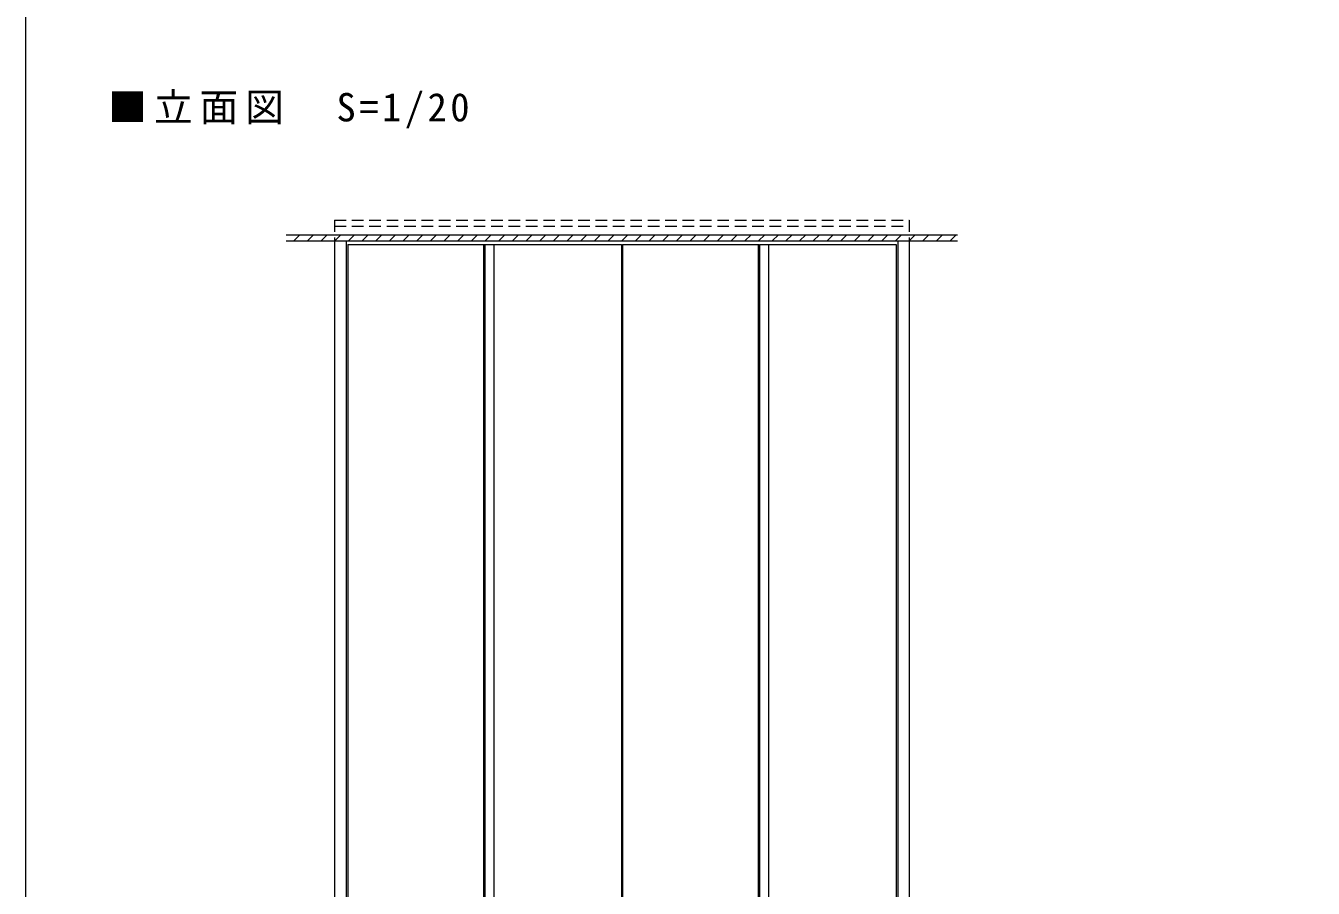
# Model space of a CAD drawing. Units: millimetres on the paper, with parts at other scales. Extents: x -197 to 198, y -138 to 137.
# Drawn here: x -197.2 to -64, y -48.8 to 40.4 of the extents above; entities that cross this region are included whole.
import ezdxf

# ---------------------------------------------------------------- set-up
doc = ezdxf.new("R2010")
doc.units = ezdxf.units.MM
doc.linetypes.add('DASHED1', pattern=[1.8, 1.2, -0.6])
for name, color, linetype, lineweight in [('0-A_文字', 7, 'Continuous', 9), ('4-2_柱', 2, 'Continuous', 9), ('4-6_扉', 3, 'Continuous', 9), ('4-C_ﾊｯﾁ', 4, 'Continuous', 9), ('F-0_補助線', 7, 'Continuous', 9)]:
    doc.layers.add(name, color=color, linetype=linetype, lineweight=lineweight)
doc.styles.add('ＭＳ ゴシック', font='')
doc.styles.get('ＭＳ ゴシック').set_extended_font_data('MS Gothic')

msp = doc.modelspace()

# ---------------------------------------------------------------- linework, layer by layer
at = {"layer": '4-2_柱', "linetype": 'DASHED1'}
for p, q in [((-165.268, 20.25), (-105.818, 20.25)), ((-165.268, 20.25), (-165.268, 18.125)), ((-105.818, 20.25), (-105.818, 18.125)), ((-165.268, 19.625), (-105.818, 19.625))]:
    msp.add_line(p, q, dxfattribs=at)
at = {"layer": '4-2_柱'}
for p, q in [((-170.268, 18.75), (-100.818, 18.75)), ((-170.268, 18.125), (-100.818, 18.125)), ((-165.268, 18.125), (-165.268, -101.875)), ((-164.068, 18.125), (-164.068, -101.875)), ((-107.018, 18.125), (-107.018, -101.875)), ((-105.818, 18.125), (-105.818, -101.875))]:
    msp.add_line(p, q, dxfattribs=at)
at = {"layer": '4-6_扉'}
for p, q in [((-163.893, 17.75), (-163.893, -101.3)), ((-163.893, 17.75), (-149.768, 17.75)), ((-163.893, 17.75), (-149.768, 17.75)), ((-149.856, 17.75), (-149.856, -101.3)), ((-149.768, 17.75), (-149.768, -101.3)), ((-149.718, 17.75), (-149.718, -101.3)), ((-149.718, 17.75), (-149.718, -101.3)), ((-149.718, 17.75), (-135.593, 17.75)), ((-149.718, 17.75), (-135.593, 17.75)), ((-148.781, 17.75), (-148.781, -101.3)), ((-135.593, 17.75), (-135.593, -101.3)), ((-135.493, 17.75), (-135.493, -101.3)), ((-135.493, 17.75), (-121.368, 17.75)), ((-135.493, 17.75), (-121.368, 17.75)), ((-121.456, 17.75), (-121.456, -101.3)), ((-121.368, 17.75), (-121.368, -101.3)), ((-121.318, 17.75), (-121.318, -101.3)), ((-121.318, 17.75), (-121.318, -101.3)), ((-121.318, 17.75), (-107.193, 17.75)), ((-121.318, 17.75), (-107.193, 17.75)), ((-120.381, 17.75), (-120.381, -101.3)), ((-107.193, 17.75), (-107.193, -101.3))]:
    msp.add_line(p, q, dxfattribs=at)
at = {"layer": '4-C_ﾊｯﾁ'}
for p, q in [((-169.485, 18.125), (-168.86, 18.75)), ((-168.071, 18.125), (-167.446, 18.75)), ((-166.657, 18.125), (-166.032, 18.75)), ((-165.243, 18.125), (-164.618, 18.75)), ((-163.828, 18.125), (-163.203, 18.75)), ((-162.414, 18.125), (-161.789, 18.75)), ((-161, 18.125), (-160.375, 18.75)), ((-159.586, 18.125), (-158.961, 18.75)), ((-158.172, 18.125), (-157.547, 18.75)), ((-156.757, 18.125), (-156.132, 18.75)), ((-155.343, 18.125), (-154.718, 18.75)), ((-153.929, 18.125), (-153.304, 18.75)), ((-152.515, 18.125), (-151.89, 18.75)), ((-151.101, 18.125), (-150.476, 18.75)), ((-149.686, 18.125), (-149.061, 18.75)), ((-148.272, 18.125), (-147.647, 18.75)), ((-146.858, 18.125), (-146.233, 18.75)), ((-145.444, 18.125), (-144.819, 18.75)), ((-144.029, 18.125), (-143.404, 18.75)), ((-142.615, 18.125), (-141.99, 18.75)), ((-141.201, 18.125), (-140.576, 18.75)), ((-139.787, 18.125), (-139.162, 18.75)), ((-138.373, 18.125), (-137.748, 18.75)), ((-136.958, 18.125), (-136.333, 18.75)), ((-135.544, 18.125), (-134.919, 18.75)), ((-134.13, 18.125), (-133.505, 18.75)), ((-132.716, 18.125), (-132.091, 18.75)), ((-131.302, 18.125), (-130.677, 18.75)), ((-129.887, 18.125), (-129.262, 18.75)), ((-128.473, 18.125), (-127.848, 18.75)), ((-127.059, 18.125), (-126.434, 18.75)), ((-125.645, 18.125), (-125.02, 18.75)), ((-124.23, 18.125), (-123.605, 18.75)), ((-122.816, 18.125), (-122.191, 18.75)), ((-121.402, 18.125), (-120.777, 18.75)), ((-119.988, 18.125), (-119.363, 18.75)), ((-118.574, 18.125), (-117.949, 18.75)), ((-117.159, 18.125), (-116.534, 18.75)), ((-115.745, 18.125), (-115.12, 18.75)), ((-114.331, 18.125), (-113.706, 18.75)), ((-112.917, 18.125), (-112.292, 18.75)), ((-111.503, 18.125), (-110.878, 18.75)), ((-110.088, 18.125), (-109.463, 18.75)), ((-108.674, 18.125), (-108.049, 18.75)), ((-107.26, 18.125), (-106.635, 18.75)), ((-105.846, 18.125), (-105.221, 18.75)), ((-104.431, 18.125), (-103.806, 18.75)), ((-103.017, 18.125), (-102.392, 18.75)), ((-101.603, 18.125), (-100.978, 18.75))]:
    msp.add_line(p, q, dxfattribs=at)
at = {"layer": 'F-0_補助線', "color": 3, "lineweight": 18}
msp.add_lwpolyline([(-197.2, 137), (197.8, 137), (197.8, -138), (-197.2, -138)], close=True, dxfattribs=at)

# ---------------------------------------------------------------- texts
at = {"layer": '0-A_文字', "insert": (-188.667, 29.75), "char_height": 2.933, "attachment_point": 7, "style": 'ＭＳ ゴシック'}
msp.add_mtext('\\T1.18;■立面図\u3000S=1/20', dxfattribs=at)

doc.saveas('drawing.dxf')
